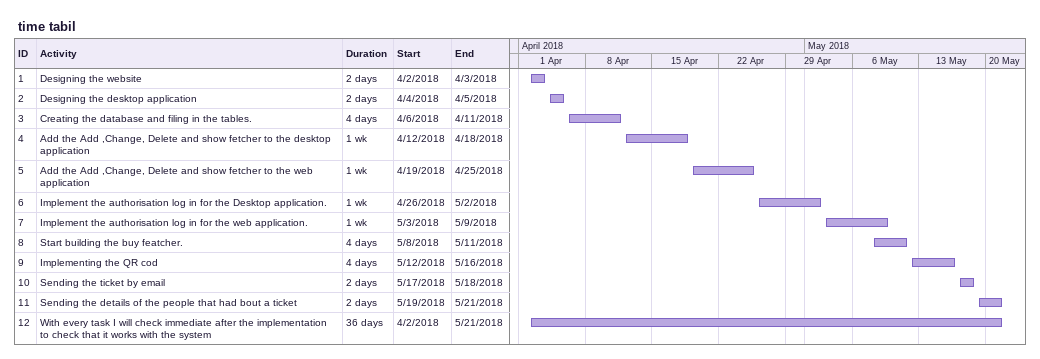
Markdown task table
time tabil

| ID | Task | Duration | Start | Finish |
|---|---|---|---|---|
| 1 | Designing the website | 2d | 2018-04-02 | 2018-04-03 |
| 2 | Designing the desktop application | 2d | 2018-04-04 | 2018-04-05 |
| 3 | Creating the database and filing in the tables. | 4d | 2018-04-06 | 2018-04-11 |
| 4 | Add the Add ,Change, Delete and show fetcher to the desktop application | 1w | 2018-04-12 | 2018-04-18 |
| 5 | Add the Add ,Change, Delete and show fetcher to the web application | 1w | 2018-04-19 | 2018-04-25 |
| 6 | Implement the authorisation log in for the Desktop application. | 1w | 2018-04-26 | 2018-05-02 |
| 7 | Implement the authorisation log in for the web application. | 1w | 2018-05-03 | 2018-05-09 |
| 8 | Start building the buy featcher. | 4d | 2018-05-08 | 2018-05-11 |
| 9 | Implementing the QR cod | 4d | 2018-05-12 | 2018-05-16 |
| 10 | Sending the ticket by email | 2d | 2018-05-17 | 2018-05-18 |
| 11 | Sending the details of the people that had bout a ticket | 2d | 2018-05-19 | 2018-05-21 |
| 12 | With every task I will check immediate after the implementation to check that it works with the system | 36d | 2018-04-02 | 2018-05-21 |
